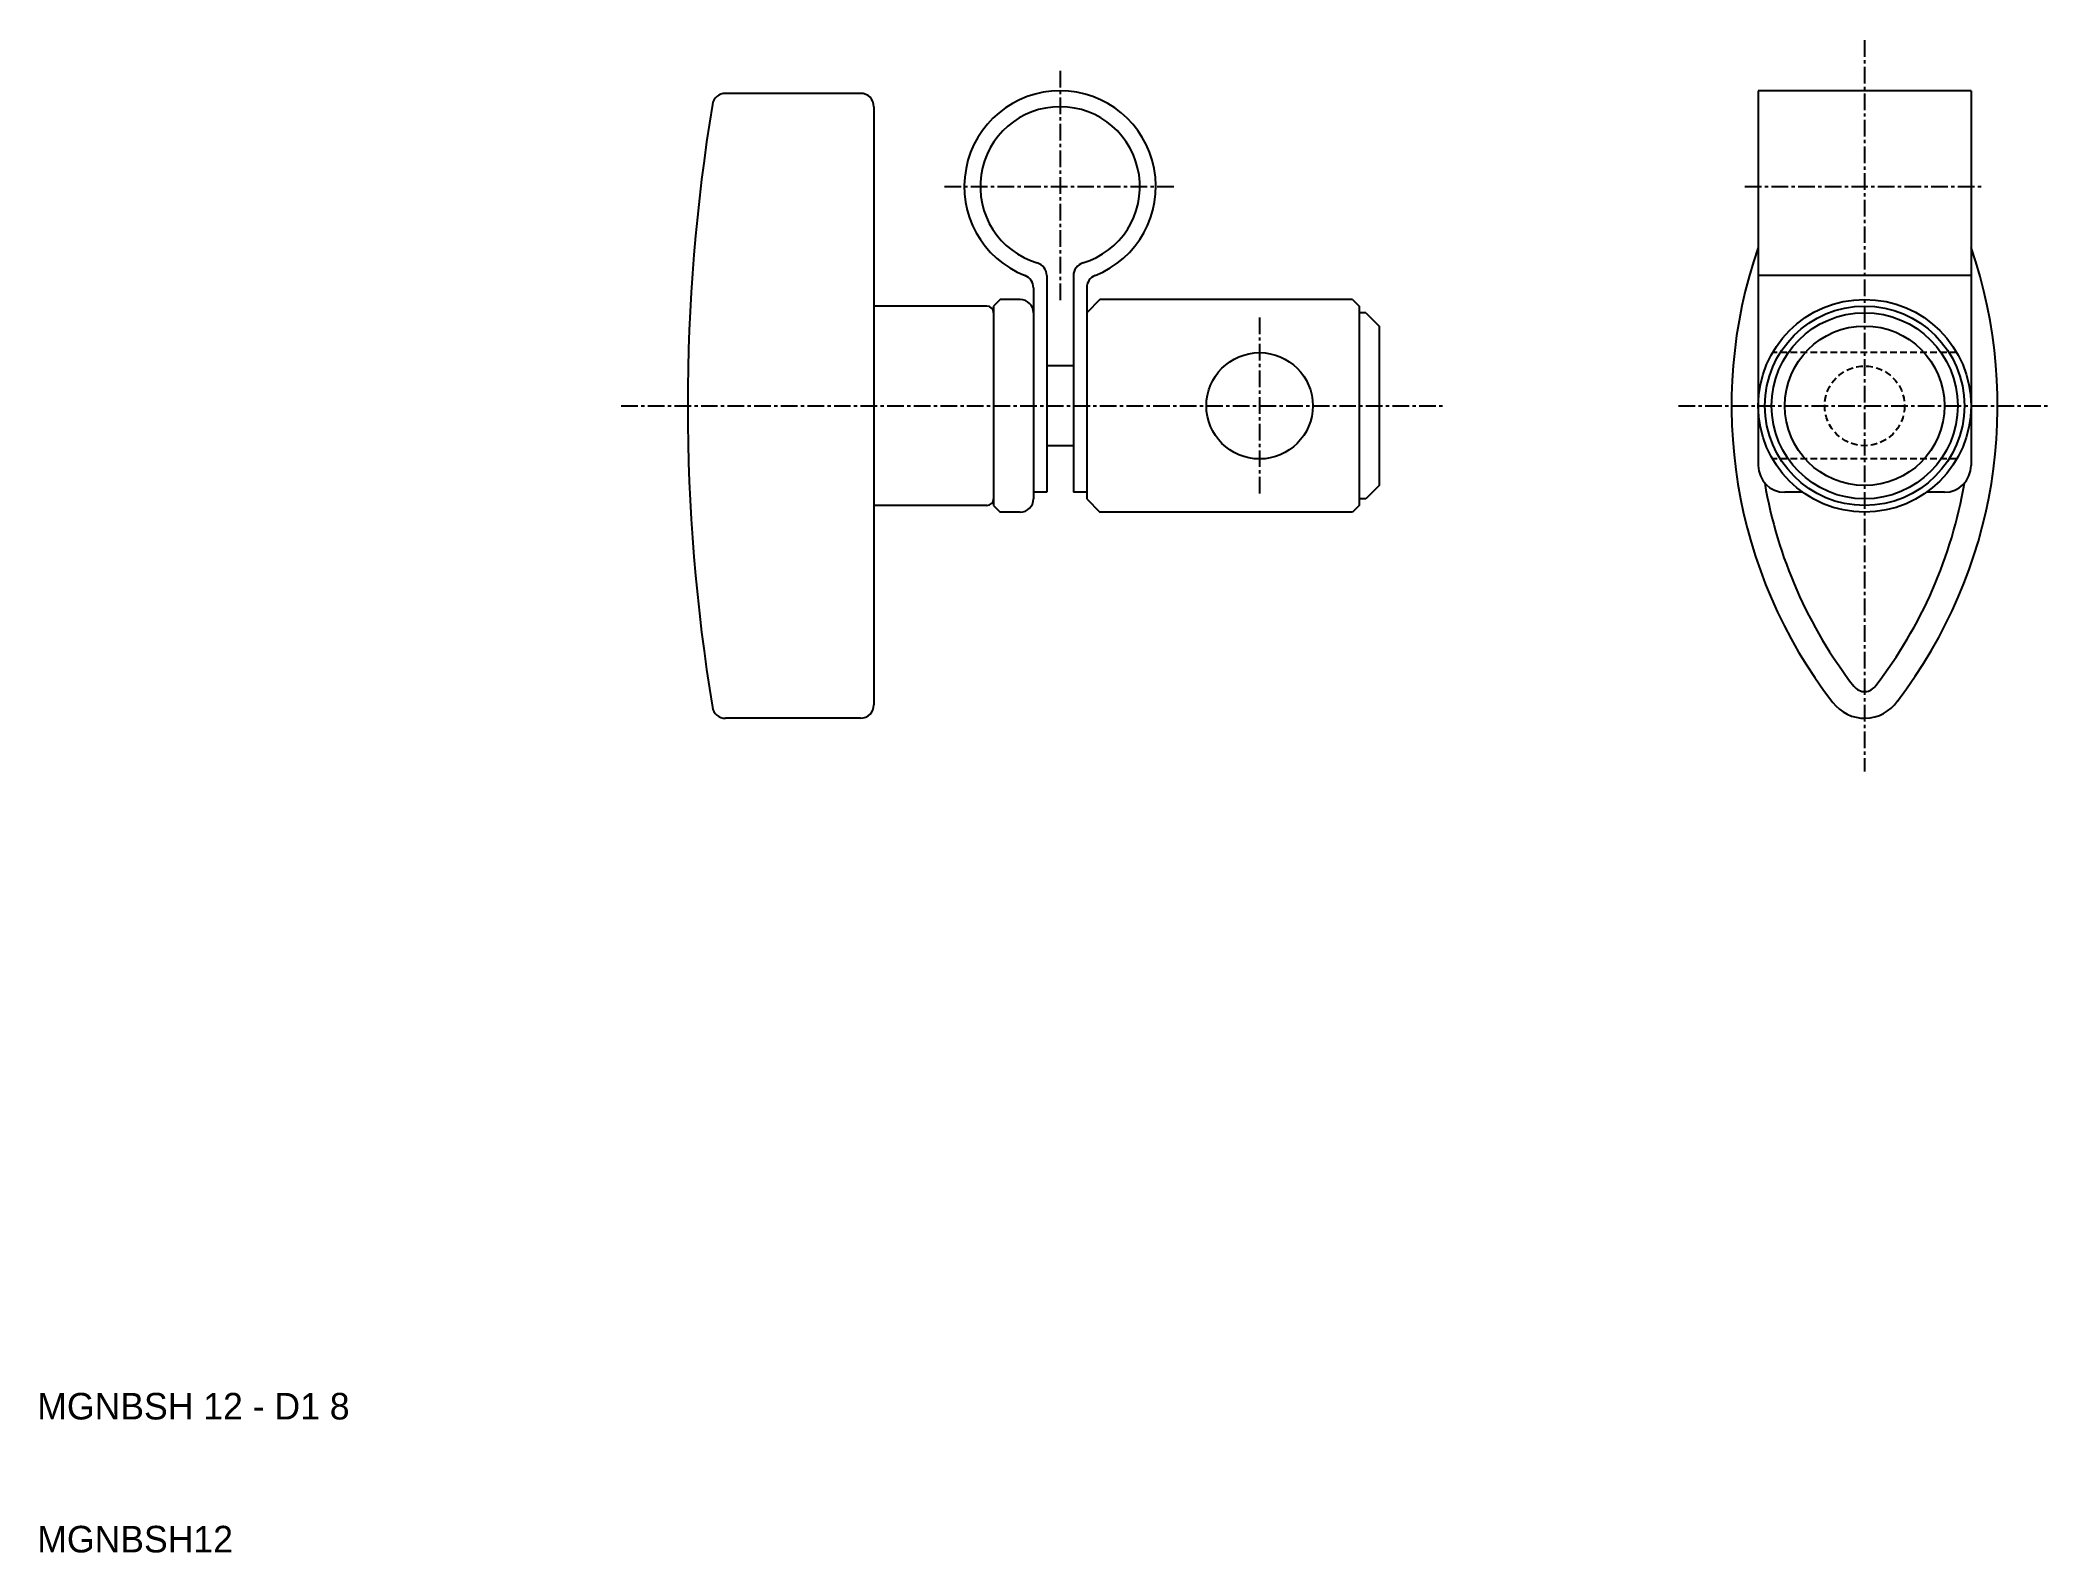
# Model space of a CAD drawing. Extents: x 5 to 156, y 5 to 119.
import ezdxf

# ---------------------------------------------------------------- set-up
doc = ezdxf.new("R2010")
doc.units = 0
doc.linetypes.add('CENTER', pattern=[2, 1.25, -0.25, 0.25, -0.25])
doc.linetypes.add('DASHED', pattern=[0.75, 0.5, -0.25])
doc.layers.get('0').update_dxf_attribs({"linetype": 'CONTINUOUS'})
doc.layers.add('CENTER', color=1, linetype='CENTER')

msp = doc.modelspace()

# ---------------------------------------------------------------- linework, layer by layer
at = {"color": 7, "linetype": 'CONTINUOUS'}
for p, q in [((134.41, 114.95), (134.41, 86.75)), ((150.41, 114.95), (134.41, 114.95)), ((150.41, 114.95), (150.41, 86.75)), ((66.91, 114.75), (56.75, 114.75)), ((67.91, 113.75), (67.91, 68.75)), ((79.91, 100.12), (79.91, 84.25)), ((80.91, 101.04), (80.91, 84.75)), ((82.91, 101.04), (82.91, 84.75)), ((83.91, 100.12), (83.91, 84.25)), ((150.41, 101.05), (134.41, 101.05)), ((76.41, 98.75), (67.91, 98.75)), ((77.41, 99.25), (76.91, 98.75)), ((76.91, 98.75), (76.91, 83.75)), ((78.91, 99.25), (77.41, 99.25)), ((78.91, 99.25), (78.24, 99.25)), ((84.91, 99.25), (83.91, 98.25)), ((103.91, 99.25), (84.91, 99.25)), ((103.91, 99.25), (104.41, 98.75)), ((104.41, 98.75), (104.41, 83.75)), ((83.91, 98.25), (83.91, 84.25)), ((104.91, 98.25), (104.41, 98.25)), ((104.91, 98.25), (105.91, 97.25)), ((105.91, 97.25), (105.91, 85.25)), ((82.91, 94.25), (80.91, 94.25)), ((82.91, 88.25), (80.91, 88.25)), ((80.91, 84.75), (79.91, 84.75)), ((83.91, 84.75), (82.91, 84.75)), ((105.91, 85.25), (104.91, 84.25)), ((137.74, 84.75), (136.41, 84.75)), ((148.41, 84.75), (147.07, 84.75)), ((76.41, 83.75), (67.91, 83.75)), ((76.91, 83.75), (77.41, 83.25)), ((78.91, 83.25), (77.41, 83.25)), ((83.91, 84.25), (84.91, 83.25)), ((103.91, 83.25), (84.91, 83.25)), ((104.41, 83.75), (103.91, 83.25)), ((104.91, 84.25), (104.41, 84.25)), ((66.91, 67.75), (56.75, 67.75))]:
    msp.add_line(p, q, dxfattribs=at)
at = {"color": 3, "linetype": 'DASHED'}
for p, q in [((149.34, 95.25), (135.48, 95.25)), ((149.34, 87.25), (135.48, 87.25))]:
    msp.add_line(p, q, dxfattribs=at)
at = {"color": 7, "linetype": 'CONTINUOUS'}
for centre, radius in [((142.41, 91.25), 8), ((142.41, 91.25), 7.5), ((142.41, 91.25), 7), ((142.41, 91.25), 6), ((96.91, 91.25), 4)]:
    msp.add_circle(centre, radius, dxfattribs=at)
at = {"color": 3, "linetype": 'DASHED'}
msp.add_circle((142.41, 91.25), 3, dxfattribs=at)
at = {"color": 7, "linetype": 'CONTINUOUS'}
for centre, radius, start, end in [((81.91, 107.75), 7.2, 291.4601, 248.5399), ((192.97, 91.25), 139.06, 170.6207, 189.3793), ((56.75, 113.75), 1, 90, 170.6207), ((66.91, 113.75), 1, 0, 90), ((81.91, 107.75), 6, 286.6015, 253.3985), ((168.92, 91.25), 36.52, 160.9492, 217.6535), ((115.9, 91.25), 36.51, 322.5397, 19.0536), ((79.91, 101.04), 1, 0, 73.3985), ((83.91, 101.04), 1, 106.6015, 180), ((78.91, 100.12), 1, 0, 68.5399), ((84.91, 100.12), 1, 111.4601, 180), ((76.41, 98.25), 0.5, 0, 90), ((78.91, 98.25), 1, 89.4095, 90), ((78.91, 98.25), 1, 0, 90), ((78.91, 98.25), 1, 0, 8.233), ((136.41, 86.75), 2, 180, 270), ((148.41, 86.75), 2, 270, 0), ((168.92, 91.25), 34.52, 189.6991, 217.6755), ((115.9, 91.25), 34.51, 322.4328, 350.2912), ((76.41, 84.25), 0.5, 270, 0), ((78.91, 84.25), 1, 270, 0), ((142.41, 70.75), 1, 216.5965, 327.6673), ((56.75, 68.75), 1, 189.3793, 270), ((66.91, 68.75), 1, 270, 0), ((142.41, 70.75), 3, 217.0478, 325.4772)]:
    msp.add_arc(centre, radius, start, end, dxfattribs=at)
at = {"layer": 'CENTER', "color": 1, "linetype": 'CENTER'}
for p, q in [((142.41, 118.75), (142.41, 63.75)), ((81.91, 116.45), (81.91, 99.05)), ((73.21, 107.75), (90.61, 107.75)), ((133.41, 107.75), (151.41, 107.75)), ((96.91, 97.9), (96.91, 84.6)), ((48.91, 91.25), (110.91, 91.25)), ((128.41, 91.25), (156.41, 91.25))]:
    msp.add_line(p, q, dxfattribs=at)

# ---------------------------------------------------------------- texts
at = {"color": 7, "linetype": 'CONTINUOUS'}
for s, p in [('MGNBSH 12 - D1 8', (5, 15)), ('MGNBSH12', (5, 5))]:
    msp.add_text(s, height=2, dxfattribs=at).set_placement(p)

doc.saveas('drawing.dxf')
